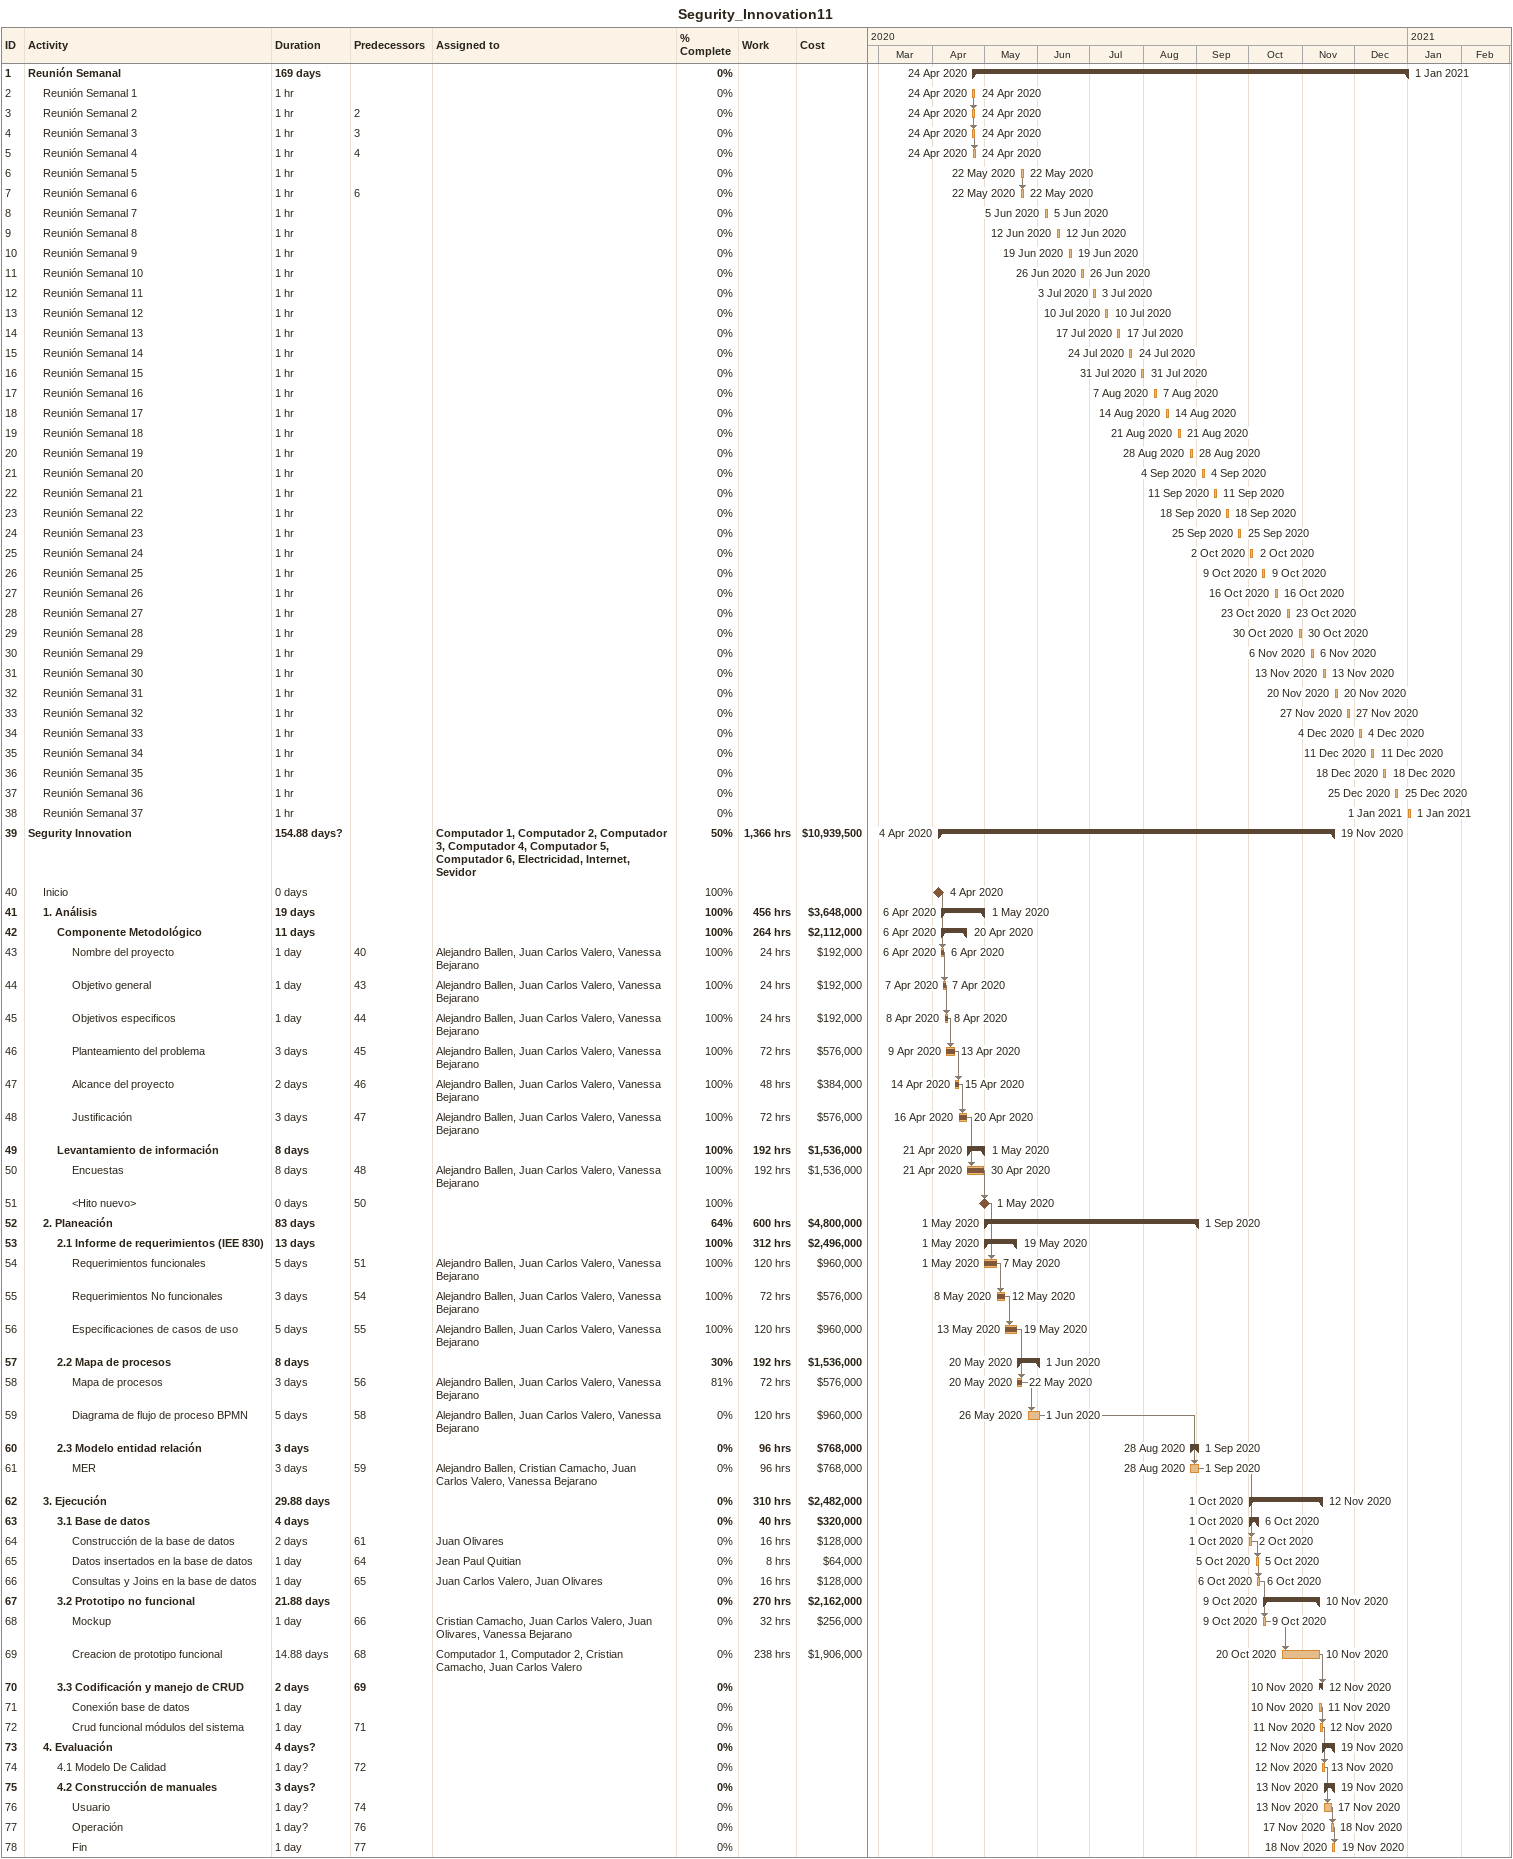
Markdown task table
Segurity_Innovation11

| ID | Level | Task | Duration | Start | Finish | Predecessors | Resources | % complete | Work (h) | Cost ($) |
|---|---|---|---|---|---|---|---|---|---|---|
| 1 | 1 | **Reunión Semanal** | 169d | 2020-04-24 | 2021-01-01 |  |  | 0 |  |  |
| 2 | 2 | Reunión Semanal 1 | 1h | 2020-04-24 | 2020-04-24 |  |  | 0 |  |  |
| 3 | 2 | Reunión Semanal 2 | 1h | 2020-04-24 | 2020-04-24 | 2 |  | 0 |  |  |
| 4 | 2 | Reunión Semanal 3 | 1h | 2020-04-24 | 2020-04-24 | 3 |  | 0 |  |  |
| 5 | 2 | Reunión Semanal 4 | 1h | 2020-04-24 | 2020-04-24 | 4 |  | 0 |  |  |
| 6 | 2 | Reunión Semanal 5 | 1h | 2020-05-22 | 2020-05-22 |  |  | 0 |  |  |
| 7 | 2 | Reunión Semanal 6 | 1h | 2020-05-22 | 2020-05-22 | 6 |  | 0 |  |  |
| 8 | 2 | Reunión Semanal 7 | 1h | 2020-06-05 | 2020-06-05 |  |  | 0 |  |  |
| 9 | 2 | Reunión Semanal 8 | 1h | 2020-06-12 | 2020-06-12 |  |  | 0 |  |  |
| 10 | 2 | Reunión Semanal 9 | 1h | 2020-06-19 | 2020-06-19 |  |  | 0 |  |  |
| 11 | 2 | Reunión Semanal 10 | 1h | 2020-06-26 | 2020-06-26 |  |  | 0 |  |  |
| 12 | 2 | Reunión Semanal 11 | 1h | 2020-07-03 | 2020-07-03 |  |  | 0 |  |  |
| 13 | 2 | Reunión Semanal 12 | 1h | 2020-07-10 | 2020-07-10 |  |  | 0 |  |  |
| 14 | 2 | Reunión Semanal 13 | 1h | 2020-07-17 | 2020-07-17 |  |  | 0 |  |  |
| 15 | 2 | Reunión Semanal 14 | 1h | 2020-07-24 | 2020-07-24 |  |  | 0 |  |  |
| 16 | 2 | Reunión Semanal 15 | 1h | 2020-07-31 | 2020-07-31 |  |  | 0 |  |  |
| 17 | 2 | Reunión Semanal 16 | 1h | 2020-08-07 | 2020-08-07 |  |  | 0 |  |  |
| 18 | 2 | Reunión Semanal 17 | 1h | 2020-08-14 | 2020-08-14 |  |  | 0 |  |  |
| 19 | 2 | Reunión Semanal 18 | 1h | 2020-08-21 | 2020-08-21 |  |  | 0 |  |  |
| 20 | 2 | Reunión Semanal 19 | 1h | 2020-08-28 | 2020-08-28 |  |  | 0 |  |  |
| 21 | 2 | Reunión Semanal 20 | 1h | 2020-09-04 | 2020-09-04 |  |  | 0 |  |  |
| 22 | 2 | Reunión Semanal 21 | 1h | 2020-09-11 | 2020-09-11 |  |  | 0 |  |  |
| 23 | 2 | Reunión Semanal 22 | 1h | 2020-09-18 | 2020-09-18 |  |  | 0 |  |  |
| 24 | 2 | Reunión Semanal 23 | 1h | 2020-09-25 | 2020-09-25 |  |  | 0 |  |  |
| 25 | 2 | Reunión Semanal 24 | 1h | 2020-10-02 | 2020-10-02 |  |  | 0 |  |  |
| 26 | 2 | Reunión Semanal 25 | 1h | 2020-10-09 | 2020-10-09 |  |  | 0 |  |  |
| 27 | 2 | Reunión Semanal 26 | 1h | 2020-10-16 | 2020-10-16 |  |  | 0 |  |  |
| 28 | 2 | Reunión Semanal 27 | 1h | 2020-10-23 | 2020-10-23 |  |  | 0 |  |  |
| 29 | 2 | Reunión Semanal 28 | 1h | 2020-10-30 | 2020-10-30 |  |  | 0 |  |  |
| 30 | 2 | Reunión Semanal 29 | 1h | 2020-11-06 | 2020-11-06 |  |  | 0 |  |  |
| 31 | 2 | Reunión Semanal 30 | 1h | 2020-11-13 | 2020-11-13 |  |  | 0 |  |  |
| 32 | 2 | Reunión Semanal 31 | 1h | 2020-11-20 | 2020-11-20 |  |  | 0 |  |  |
| 33 | 2 | Reunión Semanal 32 | 1h | 2020-11-27 | 2020-11-27 |  |  | 0 |  |  |
| 34 | 2 | Reunión Semanal 33 | 1h | 2020-12-04 | 2020-12-04 |  |  | 0 |  |  |
| 35 | 2 | Reunión Semanal 34 | 1h | 2020-12-11 | 2020-12-11 |  |  | 0 |  |  |
| 36 | 2 | Reunión Semanal 35 | 1h | 2020-12-18 | 2020-12-18 |  |  | 0 |  |  |
| 37 | 2 | Reunión Semanal 36 | 1h | 2020-12-25 | 2020-12-25 |  |  | 0 |  |  |
| 38 | 2 | Reunión Semanal 37 | 1h | 2021-01-01 | 2021-01-01 |  |  | 0 |  |  |
| 39 | 1 | **Segurity Innovation** | 154.88d? | 2020-04-04 | 2020-11-19 |  | Computador 1, Computador 2, Computador 3, Computador 4, Computador 5, Computador 6, Electricidad, Internet, Sevidor | 50 | 1366 | 10939500 |
| 40 | 2 | Inicio | 0d | 2020-04-04 | 2020-04-04 |  |  | 100 |  |  |
| 41 | 2 | **1. Análisis** | 19d | 2020-04-06 | 2020-05-01 |  |  | 100 | 456 | 3648000 |
| 42 | 3 | **Componente Metodológico** | 11d | 2020-04-06 | 2020-04-20 |  |  | 100 | 264 | 2112000 |
| 43 | 4 | Nombre del proyecto | 1d | 2020-04-06 | 2020-04-06 | 40 | Alejandro Ballen, Juan Carlos Valero, Vanessa Bejarano | 100 | 24 | 192000 |
| 44 | 4 | Objetivo general | 1d | 2020-04-07 | 2020-04-07 | 43 | Alejandro Ballen, Juan Carlos Valero, Vanessa Bejarano | 100 | 24 | 192000 |
| 45 | 4 | Objetivos especificos | 1d | 2020-04-08 | 2020-04-08 | 44 | Alejandro Ballen, Juan Carlos Valero, Vanessa Bejarano | 100 | 24 | 192000 |
| 46 | 4 | Planteamiento del problema | 3d | 2020-04-09 | 2020-04-13 | 45 | Alejandro Ballen, Juan Carlos Valero, Vanessa Bejarano | 100 | 72 | 576000 |
| 47 | 4 | Alcance del proyecto | 2d | 2020-04-14 | 2020-04-15 | 46 | Alejandro Ballen, Juan Carlos Valero, Vanessa Bejarano | 100 | 48 | 384000 |
| 48 | 4 | Justificación | 3d | 2020-04-16 | 2020-04-20 | 47 | Alejandro Ballen, Juan Carlos Valero, Vanessa Bejarano | 100 | 72 | 576000 |
| 49 | 3 | **Levantamiento de información** | 8d | 2020-04-21 | 2020-05-01 |  |  | 100 | 192 | 1536000 |
| 50 | 4 | Encuestas | 8d | 2020-04-21 | 2020-04-30 | 48 | Alejandro Ballen, Juan Carlos Valero, Vanessa Bejarano | 100 | 192 | 1536000 |
| 51 | 4 | <Hito nuevo> | 0d | 2020-05-01 | 2020-05-01 | 50 |  | 100 |  |  |
| 52 | 2 | **2. Planeación** | 83d | 2020-05-01 | 2020-09-01 |  |  | 64 | 600 | 4800000 |
| 53 | 3 | **2.1 Informe de requerimientos (IEE 830)** | 13d | 2020-05-01 | 2020-05-19 |  |  | 100 | 312 | 2496000 |
| 54 | 4 | Requerimientos funcionales | 5d | 2020-05-01 | 2020-05-07 | 51 | Alejandro Ballen, Juan Carlos Valero, Vanessa Bejarano | 100 | 120 | 960000 |
| 55 | 4 | Requerimientos No funcionales | 3d | 2020-05-08 | 2020-05-12 | 54 | Alejandro Ballen, Juan Carlos Valero, Vanessa Bejarano | 100 | 72 | 576000 |
| 56 | 4 | Especificaciones de casos de uso | 5d | 2020-05-13 | 2020-05-19 | 55 | Alejandro Ballen, Juan Carlos Valero, Vanessa Bejarano | 100 | 120 | 960000 |
| 57 | 3 | **2.2 Mapa de procesos** | 8d | 2020-05-20 | 2020-06-01 |  |  | 30 | 192 | 1536000 |
| 58 | 4 | Mapa de procesos | 3d | 2020-05-20 | 2020-05-22 | 56 | Alejandro Ballen, Juan Carlos Valero, Vanessa Bejarano | 81 | 72 | 576000 |
| 59 | 4 | Diagrama de flujo de proceso BPMN | 5d | 2020-05-26 | 2020-06-01 | 58 | Alejandro Ballen, Juan Carlos Valero, Vanessa Bejarano | 0 | 120 | 960000 |
| 60 | 3 | **2.3 Modelo entidad relación** | 3d | 2020-08-28 | 2020-09-01 |  |  | 0 | 96 | 768000 |
| 61 | 4 | MER | 3d | 2020-08-28 | 2020-09-01 | 59 | Alejandro Ballen, Cristian Camacho, Juan Carlos Valero, Vanessa Bejarano | 0 | 96 | 768000 |
| 62 | 2 | **3. Ejecución** | 29.88d | 2020-10-01 | 2020-11-12 |  |  | 0 | 310 | 2482000 |
| 63 | 3 | **3.1 Base de datos** | 4d | 2020-10-01 | 2020-10-06 |  |  | 0 | 40 | 320000 |
| 64 | 4 | Construcción de la base de datos | 2d | 2020-10-01 | 2020-10-02 | 61 | Juan Olivares | 0 | 16 | 128000 |
| 65 | 4 | Datos insertados en la base de datos | 1d | 2020-10-05 | 2020-10-05 | 64 | Jean Paul Quitian | 0 | 8 | 64000 |
| 66 | 4 | Consultas y Joins en la base de datos | 1d | 2020-10-06 | 2020-10-06 | 65 | Juan Carlos Valero, Juan Olivares | 0 | 16 | 128000 |
| 67 | 3 | **3.2 Prototipo no funcional** | 21.88d | 2020-10-09 | 2020-11-10 |  |  | 0 | 270 | 2162000 |
| 68 | 4 | Mockup | 1d | 2020-10-09 | 2020-10-09 | 66 | Cristian Camacho, Juan Carlos Valero, Juan Olivares, Vanessa Bejarano | 0 | 32 | 256000 |
| 69 | 4 | Creacion de prototipo funcional | 14.88d | 2020-10-20 | 2020-11-10 | 68 | Computador 1, Computador 2, Cristian Camacho, Juan Carlos Valero | 0 | 238 | 1906000 |
| 70 | 3 | **3.3 Codificación y manejo de CRUD** | 2d | 2020-11-10 | 2020-11-12 | 69 |  | 0 |  |  |
| 71 | 4 | Conexión base de datos | 1d | 2020-11-10 | 2020-11-11 |  |  | 0 |  |  |
| 72 | 4 | Crud funcional módulos del sistema | 1d | 2020-11-11 | 2020-11-12 | 71 |  | 0 |  |  |
| 73 | 2 | **4. Evaluación** | 4d? | 2020-11-12 | 2020-11-19 |  |  | 0 |  |  |
| 74 | 3 | 4.1 Modelo De Calidad | 1d? | 2020-11-12 | 2020-11-13 | 72 |  | 0 |  |  |
| 75 | 3 | **4.2 Construcción de manuales** | 3d? | 2020-11-13 | 2020-11-19 |  |  | 0 |  |  |
| 76 | 4 | Usuario | 1d? | 2020-11-13 | 2020-11-17 | 74 |  | 0 |  |  |
| 77 | 4 | Operación | 1d? | 2020-11-17 | 2020-11-18 | 76 |  | 0 |  |  |
| 78 | 4 | Fin | 1d | 2020-11-18 | 2020-11-19 | 77 |  | 0 |  |  |
